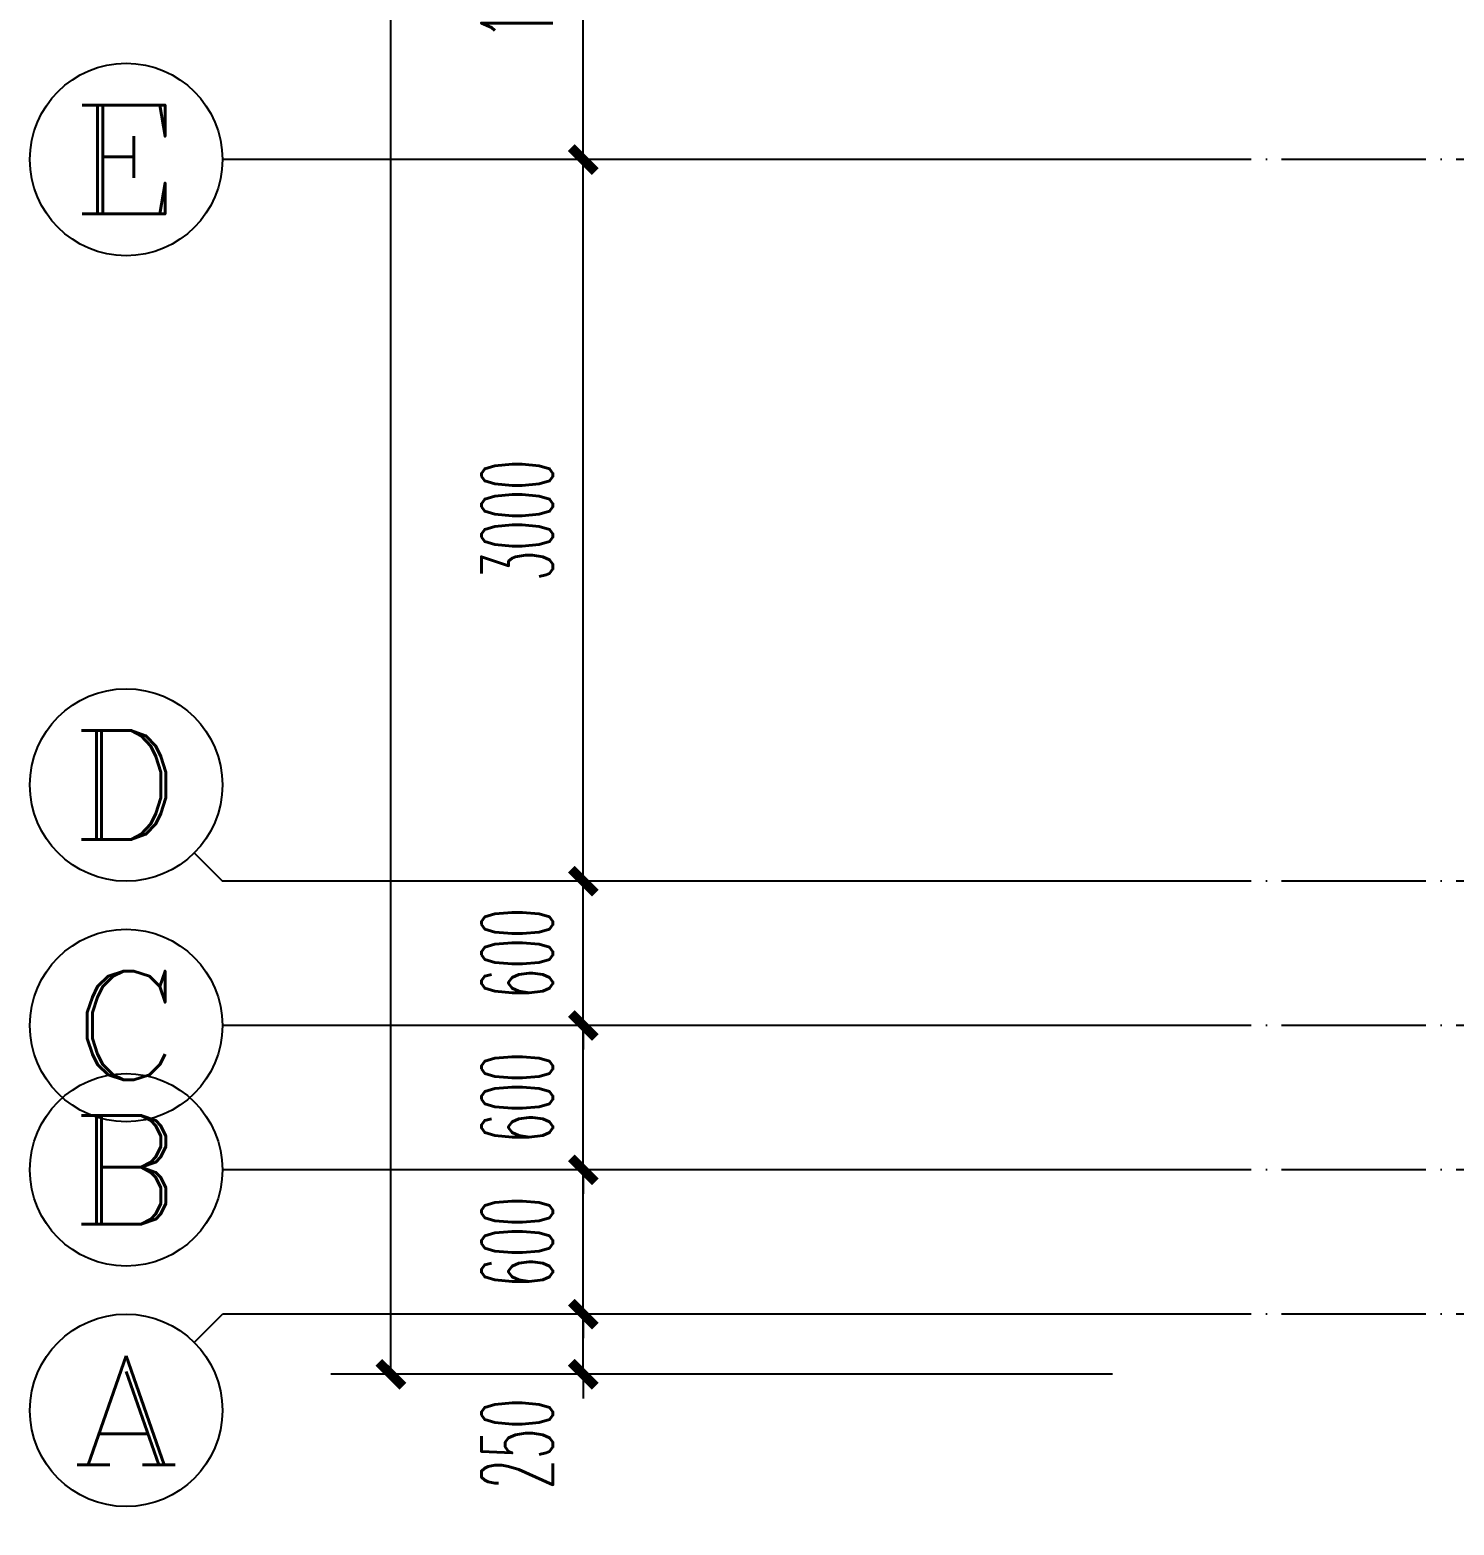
# Model space of a CAD drawing. Extents: x 27938 to 1507990, y 110129 to 923079.
# Drawn here: x 821117 to 827036, y 440155 to 446371 of the extents above; entities that cross this region are included whole.
import ezdxf
from ezdxf.enums import TextEntityAlignment as Align

# ---------------------------------------------------------------- set-up
doc = ezdxf.new("R2010")
doc.units = 0
doc.header["$LTSCALE"] = 1000
doc.header["$MEASUREMENT"] = 0
doc.linetypes.add('DOTE', pattern=[2.42, 2, -0.2, 0.02, -0.2])
for name, color, linetype in [('AXIS', 3, 'Continuous'), ('AXIS_TEXT', 7, 'Continuous'), ('DOTE', 1, 'Continuous')]:
    doc.layers.add(name, color=color, linetype=linetype)
doc.styles.add('_TCH_AXIS', font='COMPLEX', dxfattribs={"bigfont": 'GBCBIG'})
doc.styles.add('_TCH_DIM_T3', font='SIMPLEX.shx', dxfattribs={"width": 0.494118, "bigfont": 'GBCBIG.shx'})
doc.styles.add('COMPLEX', font='COMPLEX')
doc.dimstyles.new('_TCH_ARCH&&100', dxfattribs={"dimtxt": 297.5, "dimasz": 100, "dimexe": 250, "dimexo": 300, "dimgap": 126.25, "dimtad": 1, "dimdec": 0, "dimzin": 0, "dimdsep": 46, "dimtxsty": '_TCH_DIM_T3', "dimblk": 'ARCHTICK', "dimcen": 0.09, "dimclrt": 4, "dimazin": 2, "dimtfac": 1, "dimtdec": 0, "dimtix": 1, "dimtmove": 2, "dimatfit": 3, "dimfxl": 100, "dimtolj": 1, "dimtzin": 0, "dimarcsym": 0})

# ---------------------------------------------------------------- blocks, each defined once
blk = doc.blocks.new('GDGDGDSDA')
at = {"layer": 'DOTE', "color": 0, "linetype": 'DOTE', "ltscale": 0.3}
for p, q in [((471334.8, 366358.3), (417334.8, 366358.3)), ((471334.8, 363358.3), (417334.8, 363358.3)), ((471334.8, 362758.3), (417334.8, 362758.3)), ((471334.8, 362158.3), (417334.8, 362158.3)), ((471334.8, 361558.3), (417334.8, 361558.3))]:
    blk.add_line(p, q, dxfattribs=at)
blk = doc.blocks.new('_ArchTick')
at = {"color": 0, "linetype": 'ByBlock', "const_width": 0.4}
blk.add_lwpolyline([(-0.5, -0.5), (0.5, 0.5)], dxfattribs=at)
blk = doc.blocks.new('*D982')
at = {"layer": 'AXIS', "color": 0, "lineweight": -2}
for p, q in [((823416.6, 441032.1), (823416.6, 441132.1)), ((825616.6, 441032.1), (823166.6, 441032.1)), ((823416.6, 440782.1), (823416.6, 441032.1)), ((825616.6, 440782.1), (823166.6, 440782.1)), ((823416.6, 440782.1), (823416.6, 440682.1))]:
    blk.add_line(p, q, dxfattribs=at)
at = {"layer": 'Defpoints', "color": 0}
for p in [(823416.6, 441032.1), (825916.6, 441032.1), (825916.6, 440782.1)]:
    blk.add_point(p, dxfattribs=at)
at = {"layer": 'AXIS', "color": 0, "lineweight": -2, "xscale": 100, "yscale": 100, "zscale": 100}
for p, rotation in [((823416.6, 441032.1), 270), ((823416.6, 440782.1), 90)]:
    blk.add_blockref('_ArchTick', p, dxfattribs=dict(at, rotation=rotation))
at = {"layer": 'AXIS', "color": 4, "insert": (823141.6, 440493.1), "char_height": 297.5, "attachment_point": 5, "rotation": 90, "style": '_TCH_DIM_T3'}
blk.add_mtext('\\A1;250', dxfattribs=at)
blk = doc.blocks.new('*D983')
at = {"layer": 'AXIS', "color": 0, "lineweight": -2}
for p, q in [((823416.6, 441632.1), (823416.6, 441732.1)), ((825616.6, 441632.1), (823166.6, 441632.1)), ((823416.6, 441032.1), (823416.6, 441632.1)), ((825616.6, 441032.1), (823166.6, 441032.1)), ((823416.6, 441032.1), (823416.6, 440932.1))]:
    blk.add_line(p, q, dxfattribs=at)
at = {"layer": 'Defpoints', "color": 0}
for p in [(823416.6, 441632.1), (825916.6, 441632.1), (825916.6, 441032.1)]:
    blk.add_point(p, dxfattribs=at)
at = {"layer": 'AXIS', "color": 0, "lineweight": -2, "xscale": 100, "yscale": 100, "zscale": 100}
for p, rotation in [((823416.6, 441632.1), 270), ((823416.6, 441032.1), 90)]:
    blk.add_blockref('_ArchTick', p, dxfattribs=dict(at, rotation=rotation))
at = {"layer": 'AXIS', "color": 4, "insert": (823141.6, 441332.1), "char_height": 297.5, "attachment_point": 5, "rotation": 90, "style": '_TCH_DIM_T3'}
blk.add_mtext('\\A1;600', dxfattribs=at)
blk = doc.blocks.new('*D984')
at = {"layer": 'AXIS', "color": 0, "lineweight": -2}
for p, q in [((823416.6, 442232.1), (823416.6, 442332.1)), ((825616.6, 442232.1), (823166.6, 442232.1)), ((823416.6, 441632.1), (823416.6, 442232.1)), ((825616.6, 441632.1), (823166.6, 441632.1)), ((823416.6, 441632.1), (823416.6, 441532.1))]:
    blk.add_line(p, q, dxfattribs=at)
at = {"layer": 'Defpoints', "color": 0}
for p in [(823416.6, 442232.1), (825916.6, 442232.1), (825916.6, 441632.1)]:
    blk.add_point(p, dxfattribs=at)
at = {"layer": 'AXIS', "color": 0, "lineweight": -2, "xscale": 100, "yscale": 100, "zscale": 100}
for p, rotation in [((823416.6, 442232.1), 270), ((823416.6, 441632.1), 90)]:
    blk.add_blockref('_ArchTick', p, dxfattribs=dict(at, rotation=rotation))
at = {"layer": 'AXIS', "color": 4, "insert": (823141.6, 441932.1), "char_height": 297.5, "attachment_point": 5, "rotation": 90, "style": '_TCH_DIM_T3'}
blk.add_mtext('\\A1;600', dxfattribs=at)
blk = doc.blocks.new('*D985')
at = {"layer": 'AXIS', "color": 0, "lineweight": -2}
for p, q in [((823416.6, 442832.1), (823416.6, 442932.1)), ((825616.6, 442832.1), (823166.6, 442832.1)), ((823416.6, 442232.1), (823416.6, 442832.1)), ((825616.6, 442232.1), (823166.6, 442232.1)), ((823416.6, 442232.1), (823416.6, 442132.1))]:
    blk.add_line(p, q, dxfattribs=at)
at = {"layer": 'Defpoints', "color": 0}
for p in [(823416.6, 442832.1), (825916.6, 442832.1), (825916.6, 442232.1)]:
    blk.add_point(p, dxfattribs=at)
at = {"layer": 'AXIS', "color": 0, "lineweight": -2, "xscale": 100, "yscale": 100, "zscale": 100}
for p, rotation in [((823416.6, 442832.1), 270), ((823416.6, 442232.1), 90)]:
    blk.add_blockref('_ArchTick', p, dxfattribs=dict(at, rotation=rotation))
at = {"layer": 'AXIS', "color": 4, "insert": (823141.6, 442532.1), "char_height": 297.5, "attachment_point": 5, "rotation": 90, "style": '_TCH_DIM_T3'}
blk.add_mtext('\\A1;600', dxfattribs=at)
blk = doc.blocks.new('*D986')
at = {"layer": 'AXIS', "color": 0, "lineweight": -2}
for p, q in [((825616.6, 445832.1), (823166.6, 445832.1)), ((823416.6, 442832.1), (823416.6, 445832.1)), ((825616.6, 442832.1), (823166.6, 442832.1))]:
    blk.add_line(p, q, dxfattribs=at)
at = {"layer": 'Defpoints', "color": 0}
for p in [(823416.6, 445832.1), (825916.6, 445832.1), (825916.6, 442832.1)]:
    blk.add_point(p, dxfattribs=at)
at = {"layer": 'AXIS', "color": 0, "lineweight": -2, "xscale": 100, "yscale": 100, "zscale": 100}
for p, rotation in [((823416.6, 445832.1), 90), ((823416.6, 442832.1), 270)]:
    blk.add_blockref('_ArchTick', p, dxfattribs=dict(at, rotation=rotation))
at = {"layer": 'AXIS', "color": 4, "insert": (823141.6, 444332.1), "char_height": 297.5, "attachment_point": 5, "rotation": 90, "style": '_TCH_DIM_T3'}
blk.add_mtext('\\A1;3000', dxfattribs=at)
blk = doc.blocks.new('*D987')
at = {"layer": 'AXIS', "color": 0, "lineweight": -2}
for p, q in [((825616.6, 447332.1), (823166.6, 447332.1)), ((823416.6, 445832.1), (823416.6, 447332.1)), ((825616.6, 445832.1), (823166.6, 445832.1))]:
    blk.add_line(p, q, dxfattribs=at)
at = {"layer": 'Defpoints', "color": 0}
for p in [(823416.6, 447332.1), (825916.6, 447332.1), (825916.6, 445832.1)]:
    blk.add_point(p, dxfattribs=at)
at = {"layer": 'AXIS', "color": 0, "lineweight": -2, "xscale": 100, "yscale": 100, "zscale": 100}
for p, rotation in [((823416.6, 447332.1), 90), ((823416.6, 445832.1), 270)]:
    blk.add_blockref('_ArchTick', p, dxfattribs=dict(at, rotation=rotation))
at = {"layer": 'AXIS', "color": 4, "insert": (823141.6, 446582.1), "char_height": 297.5, "attachment_point": 5, "rotation": 90, "style": '_TCH_DIM_T3'}
blk.add_mtext('\\A1;1500', dxfattribs=at)
blk = doc.blocks.new('*D995')
at = {"layer": 'AXIS', "color": 0, "lineweight": -2}
for p, q in [((825616.6, 453682.1), (822366.6, 453682.1)), ((822616.6, 440782.1), (822616.6, 453682.1)), ((825616.6, 440782.1), (822366.6, 440782.1))]:
    blk.add_line(p, q, dxfattribs=at)
at = {"layer": 'Defpoints', "color": 0}
for p in [(822616.6, 453682.1), (825916.6, 453682.1), (825916.6, 440782.1)]:
    blk.add_point(p, dxfattribs=at)
at = {"layer": 'AXIS', "color": 0, "lineweight": -2, "xscale": 100, "yscale": 100, "zscale": 100}
for p, rotation in [((822616.6, 453682.1), 90), ((822616.6, 440782.1), 270)]:
    blk.add_blockref('_ArchTick', p, dxfattribs=dict(at, rotation=rotation))
at = {"layer": 'AXIS', "color": 4, "insert": (822341.6, 447232.1), "char_height": 297.5, "attachment_point": 5, "rotation": 90, "style": '_TCH_DIM_T3'}
blk.add_mtext('\\A1;12900', dxfattribs=at)
blk = doc.blocks.new('_AXISO')
at = {"color": 0}
blk.add_circle((0, 0), 0.5, dxfattribs=at)
at = {"layer": 'AXIS_TEXT', "color": 0, "style": 'COMPLEX', "width": 1.041667}
blk.add_attdef('A', text='', height=0.56, dxfattribs=at).set_placement((-0.25, -0.28), (0.25, -0.28), align=Align.FIT)

msp = doc.modelspace()

# ---------------------------------------------------------------- linework, layer by layer
at = {"layer": 'AXIS', "color": 8}
for p, q in [((825916.6, 445832.1), (821916.6, 445832.1)), ((821799.4, 442949.2), (821916.6, 442832.1)), ((825916.6, 442832.1), (821916.6, 442832.1)), ((825916.6, 442232.1), (821916.6, 442232.1)), ((825916.6, 441632.1), (821916.6, 441632.1)), ((821799.4, 440914.9), (821916.6, 441032.1)), ((825916.6, 441032.1), (821916.6, 441032.1))]:
    msp.add_line(p, q, dxfattribs=at)

# ---------------------------------------------------------------- block references
ref = msp.add_blockref('_AXISO', (821516.6, 445832.1), dxfattribs=dict(at, xscale=800, yscale=800, zscale=800))
ref.add_attrib('A', 'E', dxfattribs={"layer": 'AXIS_TEXT', "color": 8, "ltscale": 0.5, "height": 452.5, "style": '_TCH_AXIS', "width": 1.3125}).set_placement((821290.3, 445605.8), (821742.9, 445605.8), align=Align.FIT)
ref = msp.add_blockref('_AXISO', (821516.6, 443232.1), dxfattribs=dict(at, xscale=800, yscale=800, zscale=800))
ref.add_attrib('A', 'D', dxfattribs={"layer": 'AXIS_TEXT', "color": 8, "ltscale": 0.5, "height": 452.5, "style": '_TCH_AXIS', "width": 1.235294}).set_placement((821290.3, 443005.8), (821742.9, 443005.8), align=Align.FIT)
ref = msp.add_blockref('_AXISO', (821516.6, 442232.1), dxfattribs=dict(at, xscale=800, yscale=800, zscale=800))
ref.add_attrib('A', 'C', dxfattribs={"layer": 'AXIS_TEXT', "color": 8, "ltscale": 0.5, "height": 452.5, "style": '_TCH_AXIS', "width": 1.4}).set_placement((821290.3, 442005.8), (821742.9, 442005.8), align=Align.FIT)
ref = msp.add_blockref('_AXISO', (821516.6, 441632.1), dxfattribs=dict(at, xscale=800, yscale=800, zscale=800))
ref.add_attrib('A', 'B', dxfattribs={"layer": 'AXIS_TEXT', "color": 8, "ltscale": 0.5, "height": 452.5, "style": '_TCH_AXIS', "width": 1.235294}).set_placement((821290.3, 441405.8), (821742.9, 441405.8), align=Align.FIT)
ref = msp.add_blockref('_AXISO', (821516.6, 440632.1), dxfattribs=dict(at, xscale=800, yscale=800, zscale=800))
ref.add_attrib('A', 'A', dxfattribs={"layer": 'AXIS_TEXT', "color": 8, "ltscale": 0.5, "height": 452.5, "style": '_TCH_AXIS', "width": 1.166667}).set_placement((821290.3, 440405.8), (821742.9, 440405.8), align=Align.FIT)
at = {"layer": 'DOTE', "color": 169}
msp.add_blockref('GDGDGDSDA', (408581.8, 79473.8), dxfattribs=at)

# ---------------------------------------------------------------- dimensions: what is measured, and where the dimension line sits
at = {"layer": 'AXIS', "color": 8}
for p1, p2, distance, picture, middle in [((825916.6, 440782.1), (825916.6, 453682.1), 3300, '*D995', (822341.6, 447232.1)), ((825916.6, 445832.1), (825916.6, 447332.1), 2500, '*D987', (823141.6, 446582.1)), ((825916.6, 442832.1), (825916.6, 445832.1), 2500, '*D986', (823141.6, 444332.1)), ((825916.6, 442232.1), (825916.6, 442832.1), 2500, '*D985', (823141.6, 442532.1)), ((825916.6, 441632.1), (825916.6, 442232.1), 2500, '*D984', (823141.6, 441932.1)), ((825916.6, 441032.1), (825916.6, 441632.1), 2500, '*D983', (823141.6, 441332.1))]:
    dim = msp.add_aligned_dim(p1=p1, p2=p2, distance=distance, dimstyle='_TCH_ARCH&&100', dxfattribs=at)
    dim.commit()
    dim.dimension.update_dxf_attribs({"geometry": picture, "text_midpoint": middle})
dim = msp.add_linear_dim(base=(823416.6, 441032.1), p1=(825916.6, 440782.1), p2=(825916.6, 441032.1), angle=90, dimstyle='_TCH_ARCH&&100', dxfattribs=at)
dim.commit()
dim.dimension.update_dxf_attribs({"geometry": '*D982', "text_midpoint": (823141.6, 440493.1), "dimtype": 129})

doc.saveas('drawing.dxf')
